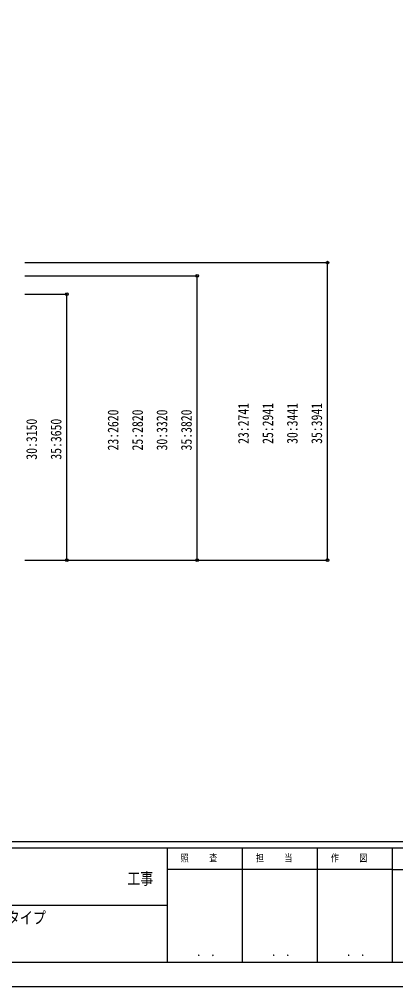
# Model space of a CAD drawing. Units: millimetres, scale not verified. Extents: x -12615 to 12615, y -8910 to 8910.
# Drawn here: x 2524 to 5988, y -8910 to 0 of the extents above; entities that cross this region are included whole.
import ezdxf
from ezdxf.enums import TextEntityAlignment as Align

# ---------------------------------------------------------------- set-up
doc = ezdxf.new("R2010")
doc.units = ezdxf.units.MM
doc.header["$LTSCALE"] = 40
for name, color, linetype in [('0-2_USER1', 3, 'Continuous'), ('0-6_YKK_D', 6, 'Continuous'), ('0-7_YKK_ZWAK', 7, 'Continuous')]:
    doc.layers.add(name, color=color, linetype=linetype)
doc.styles.add('ＭＳ ゴシック', font='')
doc.styles.get('ＭＳ ゴシック').set_extended_font_data('MS Gothic')

msp = doc.modelspace()

# ---------------------------------------------------------------- linework, layer by layer
at = {"layer": '0-6_YKK_D'}
for p, q in [((2574.14, -2241.07), (5361.29, -2241.07)), ((5360.29, -4982.18), (5360.29, -2241.07)), ((2574.14, -2362.18), (4161.29, -2362.18)), ((4160.29, -4982.18), (4160.29, -2362.18)), ((2574.14, -2532.18), (2961.29, -2532.18)), ((2960.29, -4982.18), (2960.29, -2532.18)), ((2574.14, -4982.18), (2961.29, -4982.18)), ((2574.14, -4982.18), (5361.29, -4982.18)), ((2575.14, -4982.18), (4161.29, -4982.18))]:
    msp.add_line(p, q, dxfattribs=at)
for centre in [(5360.29, -2241.07), (4160.29, -2362.18), (2960.29, -2532.18), (2960.29, -4982.18), (4160.29, -4982.18), (5360.29, -4982.18)]:
    msp.add_circle(centre, 12.75, dxfattribs=at)
at = {"layer": '0-7_YKK_ZWAK'}
for p, q in [((11685.06, -7575), (-11714.94, -7575)), ((3885.06, -7635), (-14.94, -7635)), ((4575.06, -7635), (4575.06, -8685)), ((5265.06, -7635), (5265.06, -8685)), ((5955.06, -7635), (5955.06, -8685)), ((6555.06, -7635), (5955.06, -7635)), ((5955.06, -7830), (3885.06, -7830)), ((5955.06, -7830), (6555.06, -7830)), ((-14.94, -8160), (3885.06, -8160)), ((-14.94, -8685), (3885.06, -8685)), ((3885.06, -8685), (5955.06, -8685)), ((5955.06, -8685), (6555.06, -8685))]:
    msp.add_line(p, q, dxfattribs=at)
msp.add_lwpolyline([(-12615, -8910), (12615, -8910), (12615, 8910), (-12615, 8910)], close=True, dxfattribs=at)
msp.add_lwpolyline([(5955.06, -7635), (3885.06, -7635), (3885.06, -8685)], dxfattribs=at)

# ---------------------------------------------------------------- texts
at = {"layer": '0-2_USER1', "style": 'ＭＳ ゴシック', "width": 0.8}
msp.add_text('カーポート ジーポートPro PV 4500タイプ\u3000', height=110, dxfattribs=at).set_placement((489.47, -8363.23), align=Align.BOTTOM_LEFT)
at = {"layer": '0-6_YKK_D', "style": 'ＭＳ ゴシック', "width": 0.8}
for s, p in [('23:2741', (4665.29, -3910.43)), ('25:2941', (4890.29, -3910.43)), ('30:3441', (5115.29, -3910.43)), ('35:3941', (5340.29, -3910.43)), ('23:2620', (3465.29, -3970.98)), ('25:2820', (3690.29, -3970.98)), ('30:3320', (3915.29, -3970.98)), ('35:3820', (4140.29, -3970.98)), ('30:3150', (2715.29, -4055.98)), ('35:3650', (2940.29, -4055.98))]:
    msp.add_text(s, height=98.97, rotation=90, dxfattribs=at).set_placement(p, align=Align.BOTTOM_LEFT)
at = {"layer": '0-7_YKK_ZWAK', "style": 'ＭＳ ゴシック', "width": 0.8}
for s, height, p in [('照     査', 65.98, (4009.26, -7777.5)), ('担     当', 65.98, (4701.66, -7777.5)), ('作     図', 65.98, (5391.66, -7777.5)), ('工事', 110, (3517, -8002.39)), ('． ．', 77.75, (4155, -8653.06)), ('． ．', 77.75, (4845, -8653.06)), ('． ．', 77.75, (5535, -8653.06))]:
    msp.add_text(s, height=height, dxfattribs=at).set_placement(p, align=Align.BOTTOM_LEFT)

doc.saveas('drawing.dxf')
